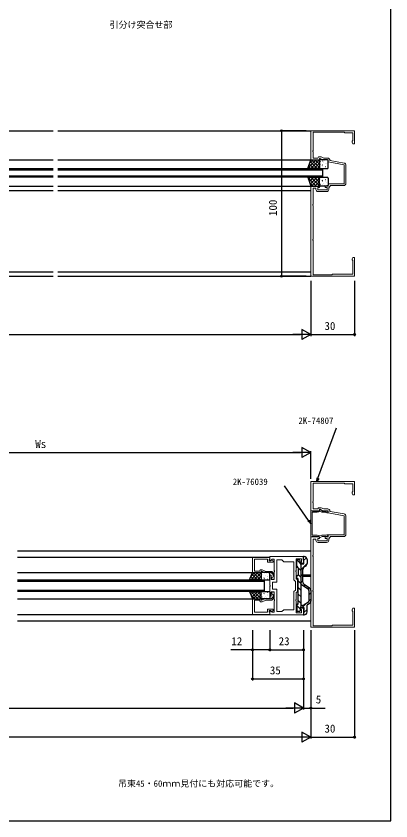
# Model space of a CAD drawing. Units: millimetres, scale not verified. Extents: x -437 to 438, y -681 to 679.
# Drawn here: x 181 to 438, y -681 to -129 of the extents above; entities that cross this region are included whole.
import ezdxf
from ezdxf.enums import TextEntityAlignment as Align

# ---------------------------------------------------------------- set-up
doc = ezdxf.new("R2010")
doc.units = ezdxf.units.MM
doc.header["$LTSCALE"] = 4
for name, color, linetype in [('0-1_USER1', 3, 'Continuous'), ('0-3_YKK_12', 2, 'Continuous'), ('0-4_YKK_13', 4, 'Continuous'), ('0-6_YKK_D', 6, 'Continuous'), ('0-7_YKK_ZWAK', 7, 'Continuous')]:
    doc.layers.add(name, color=color, linetype=linetype)
doc.layers.add('0-2_YKK_11', color=7, linetype='Continuous', lineweight=18)
doc.styles.add('ＭＳ ゴシック', font='')
doc.styles.get('ＭＳ ゴシック').set_extended_font_data('MS Gothic')

msp = doc.modelspace()

# ---------------------------------------------------------------- linework, layer by layer
at = {"layer": '0-2_YKK_11'}
for p, q in [((407.5, -230.891), (407.5, -243.4)), ((383.3, -306.9), (383.3, -245.4)), ((394.2, -249), (388.4, -249)), ((383.6, -307.2), (412.8, -307.2)), ((407.5, -471.892), (407.5, -484.4)), ((394.2, -490), (388.4, -490))]:
    msp.add_line(p, q, dxfattribs=at)
for points in [[(383.3, -307.2), (383.3, -245.2), (389.3, -245.2), (389.3, -246.2), (388.1, -246.2), (388.1, -247.8), (394.5, -247.8), (394.5, -246.2), (393.3, -246.2), (393.3, -245.2), (395.3, -245.2), (395.3, -243.7), (406.3, -243.7), (406.3, -230.64), (395.3, -228.7), (395.3, -227.2), (391.945, -227.2), (389.8, -226.2), (389.3, -226.2), (389.3, -227.2), (383.3, -227.2), (383.3, -207.2), (413.3, -207.2), (413.3, -216.2), (412.3, -216.2), (411.67, -215.109), (411.67, -214.2), (412.3, -214.2), (412.3, -208.7), (406.8, -208.7), (406.3, -208.2), (384.9, -208.2), (384.9, -220.742), (384.78, -220.925), (384.78, -221.475), (384.9, -221.658), (384.9, -226), (388.1, -226), (388.562, -225.2), (390.495, -225.2)], [(390.495, -225.2), (392.211, -226), (395, -226)], [(396.499, -227.451), (396.747, -227.737), (406.26, -229.414)], [(386.9, -247.5), (386.9, -246.7), (384.9, -246.7), (384.9, -257.742), (384.78, -257.925), (384.78, -258.475), (384.9, -258.658), (384.9, -281.742), (384.78, -281.925), (384.78, -282.475), (384.9, -282.658), (384.9, -306.2), (397.8, -306.2), (398.3, -305.7), (412.3, -305.7), (412.3, -296.2), (411.67, -296.2), (411.67, -295.291), (412.3, -294.2), (413.3, -294.2), (413.3, -307.2), (383.3, -307.2)], [(406, -244.9), (396.8, -244.9), (395.7, -246.471), (395.7, -247.5)], [(383.3, -548.2), (383.3, -486.2), (389.3, -486.2), (389.3, -487.2), (388.1, -487.2), (388.1, -488.8), (394.5, -488.8), (394.5, -487.2), (393.3, -487.2), (393.3, -486.2), (395.3, -486.2), (395.3, -484.7), (406.3, -484.7), (406.3, -471.64), (395.3, -469.7), (395.3, -468.2), (391.944, -468.2), (389.8, -467.2), (389.3, -467.2), (389.3, -468.2), (383.3, -468.2), (383.3, -448.2), (413.3, -448.2), (413.3, -457.2), (412.3, -457.2), (411.67, -456.109), (411.67, -455.2), (412.3, -455.2), (412.3, -449.7), (406.8, -449.7), (406.3, -449.2), (384.9, -449.2), (384.9, -461.742), (384.78, -461.925), (384.78, -462.475), (384.9, -462.659), (384.9, -467), (388.1, -467), (388.562, -466.2), (390.495, -466.2)], [(394.5, -468.45), (391.151, -468.45), (389.575, -467.541), (389.05, -468.45), (384.733, -468.45), (384.473, -468.3), (384.3, -468.2), (383.3, -468.2)], [(383.3, -468.2), (383.3, -486.1), (384.3, -486.1), (384.473, -486), (384.733, -485.85), (389.05, -485.85), (389.575, -486.76), (391.151, -485.85), (394.5, -485.85)], [(394.001, -484.917), (393.752, -485.05), (390.937, -485.05), (390.119, -485.523), (387.767, -485.05), (384.3, -485.05), (384.3, -469.25), (387.767, -469.25), (390.119, -468.778), (390.937, -469.25), (393.752, -469.25), (394.001, -469.384)], [(390.495, -466.2), (392.21, -467), (395, -467)], [(396.499, -468.451), (396.747, -468.737), (406.26, -470.415)], [(406, -485.9), (396.8, -485.9), (395.7, -487.471), (395.7, -488.5)], [(386.9, -488.5), (386.9, -487.7), (384.9, -487.7), (384.9, -498.742), (384.78, -498.925), (384.78, -499.475), (384.9, -499.659), (384.9, -522.742), (384.78, -522.925), (384.78, -523.475), (384.9, -523.659), (384.9, -547.2), (397.8, -547.2), (398.3, -546.7), (412.3, -546.7), (412.3, -537.2), (411.67, -537.2), (411.67, -536.292), (412.3, -535.2), (413.3, -535.2), (413.3, -548.2), (383.3, -548.2)], [(343.3, -500), (355.3, -500), (355.3, -501.2), (355, -501.5), (354.8, -501.7), (354.8, -502.6), (355.75, -502.6), (356.25, -502.1), (356.561, -502.1), (357.6, -502.7), (357.6, -503.6), (353.8, -503.6), (353.8, -501.5), (344.8, -501.5), (344.8, -509.7), (348.3, -509.7), (348.877, -508.7), (350.022, -508.7), (352.595, -509.9), (356.65, -509.9), (358.3, -511.688), (358.3, -514.6)], [(357.25, -513.713), (357.5, -513.417), (357.5, -512), (356.3, -510.7), (351.944, -510.7), (349.8, -509.7), (349.3, -509.7), (349.3, -510.7), (343.3, -510.7), (343.3, -500)], [(355.3, -499.7), (378.3, -499.7), (378.3, -504.2), (376.3, -504.2), (376.3, -503.4), (377.1, -503.4), (377.1, -501.2), (373.3, -501.2), (373.3, -509.242), (373.18, -509.425), (373.18, -509.975), (373.3, -510.159), (373.3, -515.2), (374.3, -515.2), (374.3, -519.242), (374.18, -519.425), (374.18, -519.975), (374.3, -520.159), (374.3, -524.2), (373.3, -524.2), (373.3, -529.242), (373.18, -529.425), (373.18, -529.975), (373.3, -530.159), (373.3, -538.2), (377.1, -538.2), (377.1, -536), (376.3, -536), (376.3, -535.2), (378.3, -535.2), (378.3, -539.7), (355.3, -539.7), (355.3, -536.9), (355.67, -536.747), (356.824, -537.9), (358.3, -537.9), (358.3, -530.159), (358.42, -529.975), (358.42, -529.425), (358.3, -529.242)], [(358.3, -529.242), (358.3, -523.9), (356.3, -523.9), (356.3, -526.9), (355.3, -526.9), (355.3, -520.159), (355.42, -519.975), (355.42, -519.425), (355.3, -519.242), (355.3, -512.5), (356.3, -512.5), (356.3, -515.5), (358.3, -515.5), (358.3, -510.159), (358.42, -509.975), (358.42, -509.425), (358.3, -509.242), (358.3, -501.5), (356.824, -501.5), (355.67, -502.654), (355.3, -502.501), (355.3, -499.7)], [(343.3, -539.4), (355.3, -539.4), (355.3, -538.2), (355, -537.9), (354.8, -537.7), (354.8, -536.8), (355.75, -536.8), (356.25, -537.3), (356.561, -537.3), (357.6, -536.7), (357.6, -535.8), (353.8, -535.8), (353.8, -537.9), (344.8, -537.9), (344.8, -529.7), (348.3, -529.7), (348.877, -530.7), (350.022, -530.7), (352.595, -529.5), (356.65, -529.5), (358.3, -527.713), (358.3, -524.8)], [(357.25, -525.688), (357.5, -525.984), (357.5, -527.4), (356.3, -528.7), (351.944, -528.7), (349.8, -529.7), (349.3, -529.7), (349.3, -528.7), (343.3, -528.7), (343.3, -539.4)]]:
    msp.add_lwpolyline(points, dxfattribs=at)
msp.add_lwpolyline([(360.1, -517.3), (360.1, -502), (363.6, -502), (364.8, -503.2), (371.8, -503.2), (371.8, -515.7), (372.8, -516.7), (372.8, -522.7), (371.8, -523.7), (371.8, -536.2), (364.8, -536.2), (363.6, -537.4), (360.1, -537.4), (360.1, -522.1), (357.1, -522.1), (357.1, -517.3)], close=True, dxfattribs=at)
for centre, radius, start, end in [((395, -227.5), 1.5, 1.87261, 90), ((406, -230.891), 1.5, 0.00001, 79.99999), ((388.4, -247.5), 1.5, 180.00001, 269.99999), ((394.2, -247.5), 1.5, 270.00001, 359.99999), ((406, -243.4), 1.5, 270.00001, 359.99999), ((394.5, -469.05), 0.6, 213.74896, 89.99997), ((395, -468.5), 1.5, 1.87261, 90), ((406, -471.892), 1.5, 0.00001, 79.99999), ((394.5, -485.25), 0.6, 270.00003, 146.25104), ((406, -484.4), 1.5, 270.00001, 359.99999), ((388.4, -488.5), 1.5, 180.00001, 269.99999), ((394.2, -488.5), 1.5, 270.00001, 359.99999), ((357.4, -514.6), 0.9, 99.59406, 0), ((357.4, -524.8), 0.9, 360, 260.40594)]:
    msp.add_arc(centre, radius, start, end, dxfattribs=at)
at = {"layer": '0-3_YKK_12'}
for p, q in [((-118.736, -207.2), (206.8, -207.2)), ((209.8, -207.2), (383.3, -207.2)), ((33.3, -227.2), (206.8, -227.2)), ((209.8, -227.2), (383.3, -227.2)), ((25.3, -233.2), (206.8, -233.2)), ((206.8, -234.2), (25.3, -234.2)), ((209.8, -233.2), (391.3, -233.2)), ((391.3, -234.2), (209.8, -234.2)), ((391.3, -233.2), (391.3, -239.2)), ((25.3, -238.2), (206.8, -238.2)), ((206.8, -239.2), (25.3, -239.2)), ((209.8, -238.2), (391.3, -238.2)), ((391.3, -239.2), (209.8, -239.2)), ((33.3, -245.2), (206.8, -245.2)), ((33.3, -248.2), (206.8, -248.2)), ((209.8, -245.2), (383.3, -245.2)), ((209.8, -248.2), (383.3, -248.2)), ((-118.736, -304.2), (206.8, -304.2)), ((-118.736, -307.2), (206.8, -307.2)), ((209.8, -304.2), (383.3, -304.2)), ((209.8, -307.2), (383.3, -307.2)), ((182.301, -495.7), (383.3, -495.7)), ((182.301, -500), (355.3, -500)), ((182.301, -510.7), (343.3, -510.7)), ((378, -512.2), (383.3, -512.2)), ((378, -513.2), (383.3, -513.2)), ((182.301, -515.7), (351.3, -515.7)), ((351.3, -516.7), (182.301, -516.7)), ((351.3, -515.7), (351.3, -523.7)), ((182.301, -522.7), (351.3, -522.7)), ((351.3, -523.7), (182.301, -523.7)), ((182.301, -528.7), (343.3, -528.7)), ((182.301, -539.4), (355.3, -539.4)), ((182.301, -543.7), (383.3, -543.7))]:
    msp.add_line(p, q, dxfattribs=at)
at = {"layer": '0-4_YKK_13'}
for p, q in [((381.373, -232.98), (387.153, -227.2)), ((381.783, -231.752), (383.23, -233.2)), ((382.344, -230.068), (385.476, -233.2)), ((382.496, -229.612), (384.908, -227.2)), ((382.905, -228.385), (387.721, -233.2)), ((383.398, -233.2), (389.3, -227.298)), ((383.966, -227.2), (389.3, -232.534)), ((385.643, -233.2), (389.3, -229.543)), ((386.211, -227.2), (389.3, -230.289)), ((387.888, -233.2), (389.3, -231.788)), ((388.456, -227.2), (389.3, -228.044)), ((389.3, -227.7), (389.3, -232.7)), ((389.395, -229.827), (389.402, -229.834)), ((389.488, -230.511), (389.512, -230.555)), ((394.8, -227.2), (389.8, -227.2)), ((389.921, -228.435), (389.945, -228.478)), ((391.267, -230.726), (391.355, -230.772)), ((391.377, -228.008), (391.385, -228.015)), ((391.378, -231.102), (391.402, -231.146)), ((391.562, -231.769), (391.57, -231.775)), ((392.112, -229.078), (392.136, -229.122)), ((392.792, -227.836), (392.88, -227.883)), ((393.57, -231.745), (393.594, -231.789)), ((393.582, -229.983), (393.59, -229.989)), ((394.002, -229.669), (394.026, -229.713)), ((394.736, -227.644), (394.76, -227.688)), ((395.3, -232.7), (395.3, -227.7)), ((389.8, -233.2), (394.8, -233.2)), ((390.946, -233.179), (390.957, -233.2)), ((381.373, -239.42), (387.153, -245.2)), ((381.783, -240.648), (383.23, -239.2)), ((382.344, -242.332), (385.476, -239.2)), ((382.496, -242.788), (384.908, -245.2)), ((382.905, -244.015), (387.721, -239.2)), ((383.398, -239.2), (389.3, -245.102)), ((383.966, -245.2), (389.3, -239.866)), ((385.643, -239.2), (389.3, -242.857)), ((386.211, -245.2), (389.3, -242.111)), ((387.888, -239.2), (389.3, -240.612)), ((389.3, -244.7), (389.3, -239.7)), ((389.395, -242.573), (389.402, -242.566)), ((389.488, -241.889), (389.512, -241.845)), ((389.8, -239.2), (394.8, -239.2)), ((390.946, -239.221), (390.957, -239.2)), ((391.267, -241.674), (391.355, -241.628)), ((391.378, -241.298), (391.402, -241.254)), ((391.562, -240.631), (391.57, -240.625)), ((393.57, -240.655), (393.594, -240.611)), ((393.582, -242.417), (393.59, -242.411)), ((394.002, -242.731), (394.026, -242.687)), ((395.3, -239.7), (395.3, -244.7)), ((388.456, -245.2), (389.3, -244.356)), ((394.8, -245.2), (389.8, -245.2)), ((389.921, -243.965), (389.945, -243.922)), ((391.377, -244.392), (391.385, -244.385)), ((392.112, -243.322), (392.136, -243.278)), ((392.792, -244.564), (392.88, -244.517)), ((394.736, -244.756), (394.76, -244.712)), ((373.7, -506.501), (373.7, -502.5)), ((373.925, -502.083), (376, -504.159)), ((375.5, -502), (374.2, -502)), ((376, -504.401), (376, -502.5)), ((378.451, -502.37), (380.365, -500.455)), ((378.6, -499.701), (378.8, -499.701)), ((380.8, -501.701), (380.8, -504.543)), ((373.7, -506.349), (374.355, -507.004)), ((374.3, -507.001), (374.2, -507.001)), ((374.797, -507.446), (376.8, -509.449)), ((374.8, -507.501), (374.8, -512.2)), ((376.542, -504.701), (376.8, -504.959)), ((376.8, -508.51), (380.8, -504.511)), ((376.8, -534.701), (376.8, -504.701)), ((378, -517.244), (378, -508.464)), ((379.792, -506.28), (379.008, -506.728)), ((342.153, -515.7), (347.153, -510.7)), ((342.207, -513.432), (344.475, -515.7)), ((342.228, -513.381), (344.908, -510.7)), ((342.848, -511.829), (346.72, -515.7)), ((343.965, -510.7), (348.965, -515.7)), ((344.398, -515.7), (349.3, -510.799)), ((346.21, -510.7), (349.3, -513.79)), ((346.643, -515.7), (349.3, -513.044)), ((348.455, -510.7), (349.3, -511.545)), ((349.3, -511.2), (349.3, -515.2)), ((349.394, -513.328), (349.402, -513.334)), ((354.8, -510.7), (349.8, -510.7)), ((349.92, -511.935), (349.944, -511.979)), ((351.377, -511.508), (351.384, -511.515)), ((352.112, -512.578), (352.136, -512.622)), ((352.791, -511.337), (352.88, -511.383)), ((353.582, -513.483), (353.589, -513.49)), ((354.002, -513.169), (354.026, -513.213)), ((354.736, -511.145), (354.76, -511.188)), ((355.3, -515.2), (355.3, -511.2)), ((373.699, -514.2), (373.7, -513.2)), ((374.3, -512.7), (374.2, -512.7)), ((374.8, -511.939), (376.8, -513.939)), ((376.8, -513.001), (378, -511.801)), ((341.565, -515.036), (342.23, -515.7)), ((348.888, -515.7), (349.3, -515.289)), ((349.488, -514.012), (349.512, -514.055)), ((349.8, -515.7), (354.8, -515.7)), ((351.267, -514.226), (351.355, -514.273)), ((351.378, -514.603), (351.402, -514.647)), ((351.562, -515.269), (351.569, -515.276)), ((353.569, -515.246), (353.593, -515.29)), ((374.199, -514.7), (374.3, -514.7)), ((374.8, -531.901), (374.8, -515.2)), ((374.8, -516.429), (376.8, -518.429)), ((376.8, -517.491), (378, -516.291)), ((381.749, -522.297), (376.8, -518.932)), ((378.615, -520.166), (379.475, -519.306)), ((382.423, -521.309), (378.876, -518.899)), ((341.565, -524.365), (342.23, -523.7)), ((342.153, -523.7), (347.153, -528.7)), ((342.207, -525.969), (344.475, -523.7)), ((342.848, -527.572), (346.72, -523.7)), ((343.965, -528.7), (348.965, -523.7)), ((344.398, -523.7), (349.3, -528.602)), ((346.643, -523.7), (349.3, -526.357)), ((348.888, -523.7), (349.3, -524.112)), ((349.3, -528.2), (349.3, -524.2)), ((349.8, -523.7), (354.8, -523.7)), ((351.378, -524.798), (351.402, -524.754)), ((351.562, -524.132), (351.569, -524.125)), ((353.569, -524.155), (353.593, -524.111)), ((355.3, -524.2), (355.3, -528.2)), ((374.8, -520.919), (376.8, -522.919)), ((381.288, -521.983), (382.149, -521.122)), ((382.099, -522.959), (382.1, -530.242)), ((382.1, -525.661), (383.3, -524.462)), ((383.299, -522.963), (383.3, -530.244)), ((342.228, -526.02), (344.908, -528.7)), ((346.21, -528.7), (349.3, -525.611)), ((348.455, -528.7), (349.3, -527.856)), ((349.394, -526.073), (349.402, -526.067)), ((349.488, -525.389), (349.512, -525.345)), ((354.8, -528.7), (349.8, -528.7)), ((349.92, -527.466), (349.944, -527.422)), ((351.267, -525.175), (351.355, -525.128)), ((351.377, -527.893), (351.384, -527.886)), ((352.112, -526.823), (352.136, -526.779)), ((352.791, -528.064), (352.88, -528.018)), ((353.582, -525.918), (353.589, -525.911)), ((354.002, -526.231), (354.026, -526.188)), ((354.736, -528.256), (354.76, -528.212)), ((374.8, -525.409), (376.8, -527.409)), ((374.8, -529.899), (376.8, -531.899)), ((382.1, -530.151), (383.3, -528.951)), ((373.7, -532.901), (373.7, -536.901)), ((373.7, -533.29), (376, -535.59)), ((374.3, -532.401), (374.2, -532.401)), ((376, -535.001), (376, -536.901)), ((376.3, -534.701), (378.6, -534.701)), ((377.756, -533.201), (376.8, -533.201)), ((377.551, -534.701), (380.493, -531.758)), ((378.6, -534.701), (378.301, -539.381)), ((378.365, -538.377), (380.8, -535.941)), ((381.75, -530.904), (378.881, -532.854)), ((382.423, -531.899), (380.8, -533.001)), ((380.8, -537.7), (380.8, -533.001)), ((375.5, -537.401), (374.2, -537.401)), ((378.6, -539.7), (378.8, -539.7))]:
    msp.add_line(p, q, dxfattribs=at)
for points in [[(381.3, -233.2), (383.3, -227.2), (389.3, -227.2), (389.3, -233.2)], [(381.3, -239.2), (383.3, -245.2), (389.3, -245.2), (389.3, -239.2)], [(341.3, -515.7), (343.3, -510.7), (349.3, -510.7), (349.3, -515.7)], [(341.3, -523.7), (343.3, -528.7), (349.3, -528.7), (349.3, -523.7)]]:
    msp.add_lwpolyline(points, close=True, dxfattribs=at)
msp.add_lwpolyline([(376.3, -504.701), (378.6, -504.701), (378.301, -500.02)], dxfattribs=at)
for centre, radius, start, end in [((389.8, -227.7), 0.5, 90, 180), ((394.8, -227.7), 0.5, 0, 90), ((389.8, -232.7), 0.5, 180, 270), ((394.8, -232.7), 0.5, 270, 0), ((389.8, -239.7), 0.5, 90, 180), ((394.8, -239.7), 0.5, 0, 90), ((389.8, -244.7), 0.5, 180, 270), ((394.8, -244.7), 0.5, 270, 0), ((374.2, -502.5), 0.5, 89.99641, 179.99641), ((375.5, -502.5), 0.5, 359.99641, 89.99641), ((378.6, -500.001), 0.3, 90, 183.65976), ((378.8, -501.701), 2, 360, 90), ((374.2, -506.501), 0.5, 179.99641, 270), ((374.3, -507.501), 0.5, 360, 89.99997), ((376.3, -504.401), 0.3, 179.99641, 270), ((380, -508.464), 2, 119.74538, 180), ((378.8, -504.543), 2, 299.74538, 360), ((349.8, -511.2), 0.5, 90, 180), ((354.8, -511.2), 0.5, 0, 90), ((374.2, -513.2), 0.5, 89.99641, 179.99641), ((374.3, -512.2), 0.5, 269.99641, 360), ((349.8, -515.2), 0.5, 180, 270), ((354.8, -515.2), 0.5, 270, 0), ((374.199, -514.2), 0.5, 179.99641, 269.99641), ((374.3, -515.2), 0.5, 0, 89.97137), ((380, -517.244), 2, 180, 235.81101), ((349.8, -524.2), 0.5, 90, 180), ((354.8, -524.2), 0.5, 0, 90), ((381.299, -522.959), 0.8, 0.00289, 55.78387), ((381.299, -522.963), 2, 0.00289, 55.81101), ((349.8, -528.2), 0.5, 180, 270), ((354.8, -528.2), 0.5, 270, 0), ((381.3, -530.242), 0.8, 304.21613, 0.00289), ((381.3, -530.244), 2, 304.16806, 0.00289), ((374.2, -532.901), 0.5, 90, 180.00359), ((374.3, -531.901), 0.5, 270, 0), ((376.3, -535.001), 0.3, 90, 180.00359), ((377.756, -531.201), 2, 270, 304.21613), ((374.2, -536.901), 0.5, 180.00359, 270.00359), ((375.5, -536.901), 0.5, 270.00359, 0.00359), ((378.6, -539.4), 0.3, 176.34024, 270), ((378.8, -537.7), 2, 270, 0)]:
    msp.add_arc(centre, radius, start, end, dxfattribs=at)
at = {"layer": '0-6_YKK_D'}
for p, q in [((380.3, -207.2), (362.3, -207.2)), ((363.3, -207.2), (363.3, -307.2)), ((380.3, -307.2), (362.3, -307.2)), ((383.3, -310.2), (383.3, -348.2)), ((383.3, -310.2), (383.3, -348.2)), ((413.3, -310.2), (413.3, -348.2)), ((-118.736, -347.2), (376.3, -347.2)), ((383.3, -347.2), (371.176, -347.2)), ((383.3, -347.2), (377.238, -343.7)), ((377.238, -343.7), (377.238, -350.7)), ((383.3, -347.2), (377.238, -350.7)), ((383.3, -347.2), (413.3, -347.2)), ((383.3, -428.2), (377.238, -424.7)), ((377.238, -424.7), (377.238, -431.7)), ((25.301, -428.2), (376.3, -428.2)), ((383.3, -428.2), (371.176, -428.2)), ((383.3, -428.2), (377.238, -431.7)), ((383.3, -446.2), (383.3, -427.2)), ((343.3, -550.2), (343.3, -584.7)), ((343.3, -550.2), (343.3, -564.7)), ((355.3, -550.2), (355.3, -564.7)), ((355.3, -550.2), (355.3, -564.7)), ((378.3, -550.2), (378.3, -584.7)), ((378.3, -550.2), (378.3, -564.7)), ((378.3, -550.2), (378.3, -604.7)), ((378.3, -550.2), (378.3, -604.7)), ((383.3, -550.2), (383.3, -604.7)), ((383.3, -550.2), (383.3, -624.7)), ((383.3, -550.2), (383.3, -624.7)), ((413.3, -550.2), (413.3, -624.7)), ((355.3, -563.7), (378.3, -563.7)), ((343.3, -583.7), (378.3, -583.7)), ((378.3, -603.7), (372.238, -600.2)), ((372.238, -600.2), (372.238, -607.2)), ((-9.699, -603.7), (371.3, -603.7)), ((378.3, -603.7), (366.176, -603.7)), ((378.3, -603.7), (372.238, -607.2)), ((376.3, -623.7), (-374.7, -623.701)), ((383.3, -623.7), (371.176, -623.7)), ((383.3, -623.7), (377.238, -620.2)), ((377.238, -620.2), (377.238, -627.2)), ((383.3, -623.7), (377.238, -627.2)), ((383.3, -623.7), (413.3, -623.7))]:
    msp.add_line(p, q, dxfattribs=at)
for points in [[(387.413, -448.2), (388.277, -445.854), (401.055, -411.154)], [(388.906, -446.086), (387.413, -448.2), (387.648, -445.623)], [(383.3, -476.893), (381.875, -474.839), (365.453, -451.173)], [(382.425, -474.457), (383.3, -476.893), (381.324, -475.221)], [(355.3, -563.7), (343.3, -563.7), (328.545, -563.7)], [(378.3, -603.7), (383.3, -603.7), (393.197, -603.7)]]:
    msp.add_lwpolyline(points, dxfattribs=at)
for centre in [(363.3, -207.2), (363.3, -307.2), (413.3, -347.2), (343.3, -563.7), (355.3, -563.7), (355.3, -563.7), (378.3, -563.7), (343.3, -583.7), (378.3, -583.7), (383.3, -603.7), (413.3, -623.7)]:
    msp.add_circle(centre, 0.637, dxfattribs=at)
at = {"layer": '0-7_YKK_ZWAK'}
msp.add_lwpolyline([(-436.7, -681.2), (438.3, -681.2), (438.3, 643.8)], dxfattribs=at)

# ---------------------------------------------------------------- texts
at = {"layer": '0-1_USER1', "style": 'ＭＳ ゴシック'}
for s, p in [('引分け突合せ部', (245.387, -137.985)), ('吊束45・60ｍｍ見付にも対応可能です。', (251.138, -659.061))]:
    msp.add_text(s, height=4.399, dxfattribs=at).set_placement(p, align=Align.BOTTOM_LEFT)
at = {"layer": '0-6_YKK_D', "style": 'ＭＳ ゴシック'}
msp.add_text('100', height=5.499, rotation=90, dxfattribs=at).set_placement((361.8, -265.765), align=Align.BOTTOM_LEFT)
for s, height, p in [('30', 5.499, (392.76, -345.7)), ('2K-74807', 4.399, (374.928, -409.848)), ('Ws', 5.499, (194.451, -426.7)), ('2K-76039', 4.399, (329.894, -451.803)), ('12', 5.499, (328.895, -562.2)), ('23', 5.499, (361.345, -562.2)), ('35', 5.499, (355.346, -582.2)), ('5', 5.499, (386.796, -602.2)), ('30', 5.499, (392.76, -622.2))]:
    msp.add_text(s, height=height, dxfattribs=at).set_placement(p, align=Align.BOTTOM_LEFT)

doc.saveas('drawing.dxf')
